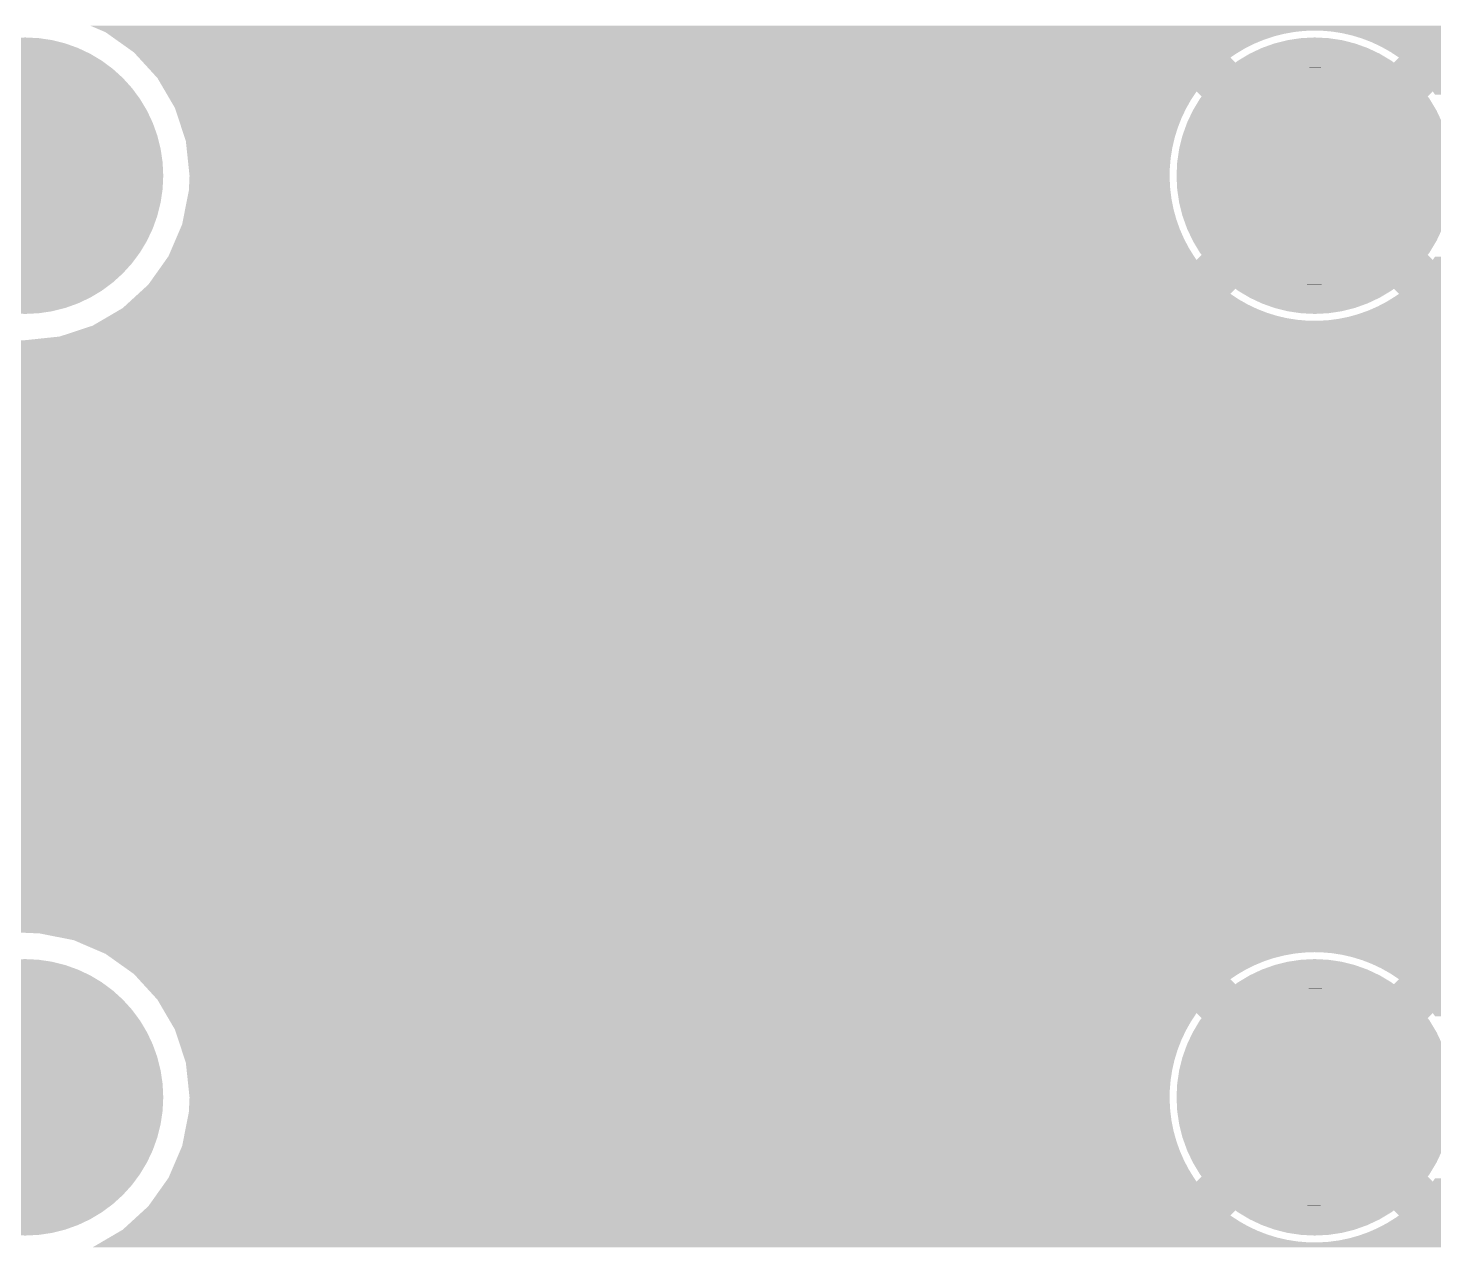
# Model space of a CAD drawing. Extents: x 295 to 953, y 10 to 290.
# Drawn here: x 681.21 to 687.6, y 108.16 to 113.69 of the extents above; entities that cross this region are included whole.
import ezdxf

# ---------------------------------------------------------------- set-up
doc = ezdxf.new("R2010")
doc.units = 0
doc.header["$LTSCALE"] = 5
doc.header["$MEASUREMENT"] = 0
doc.layers.get('0').update_dxf_attribs({"linetype": 'CONTINUOUS', "lineweight": 25})

msp = doc.modelspace()

# ---------------------------------------------------------------- linework, layer by layer
at = {"const_width": 0.6286}
for points in [[(680.8793, 113.0211, 1), (681.5079, 113.0211, 1)], [(686.7467, 113.0211, 1), (687.3753, 113.0211, 1)], [(680.8793, 108.8301, 1), (681.5079, 108.8301, 1)], [(686.7467, 108.8301, 1), (687.3753, 108.8301, 1)]]:
    msp.add_lwpolyline(points, format="xyb", close=True, dxfattribs=at)
for points in [[(681.5417, 113.6812), (681.4908, 113.7031), (707.6711, 113.6812), (707.7085, 113.7031)], [(681.5456, 113.6795), (681.5417, 113.6812), (687.014, 113.6795), (687.061, 113.6812)], [(681.5573, 113.6745), (681.5456, 113.6795), (686.9672, 113.6745), (687.014, 113.6795)], [(681.56, 113.6733), (681.5573, 113.6745), (686.9609, 113.6733), (686.9672, 113.6745)], [(681.5701, 113.6661), (681.56, 113.6733), (686.921, 113.6661), (686.9609, 113.6733)], [(681.5864, 113.6545), (681.5701, 113.6661), (686.8754, 113.6545), (686.921, 113.6661)], [(687.0936, 113.6804), (687.061, 113.6812), (702.126, 113.6804), (702.1486, 113.6812)], [(687.1038, 113.6795), (687.0936, 113.6804), (702.1016, 113.6795), (702.126, 113.6804)], [(687.1405, 113.6764), (687.1038, 113.6795), (702.0725, 113.6764), (702.1016, 113.6795)], [(687.1525, 113.6745), (687.1405, 113.6764), (702.0548, 113.6745), (702.0725, 113.6764)], [(687.1869, 113.669), (687.1525, 113.6745), (702.0247, 113.669), (702.0548, 113.6745)], [(687.1995, 113.6661), (687.1869, 113.669), (702.0086, 113.6661), (702.0247, 113.669)], [(687.2327, 113.6584), (687.1995, 113.6661), (701.9783, 113.6584), (702.0086, 113.6661)], [(687.2454, 113.6545), (687.2327, 113.6584), (701.963, 113.6545), (701.9783, 113.6584)], [(681.6073, 113.6397), (681.5864, 113.6545), (686.8307, 113.6397), (686.8754, 113.6545)], [(681.6326, 113.6217), (681.6073, 113.6397), (686.7873, 113.6217), (686.8307, 113.6397)], [(681.6622, 113.6007), (681.6326, 113.6217), (686.7452, 113.6007), (686.7873, 113.6217)], [(681.6889, 113.5817), (681.6622, 113.6007), (686.7131, 113.5817), (686.7452, 113.6007)], [(687.2777, 113.6446), (687.2454, 113.6545), (701.933, 113.6446), (701.963, 113.6545)], [(687.2903, 113.6397), (687.2777, 113.6446), (701.9183, 113.6397), (701.933, 113.6446)], [(687.3216, 113.6276), (687.2903, 113.6397), (701.889, 113.6276), (701.9183, 113.6397)], [(687.3339, 113.6217), (687.3216, 113.6276), (701.8749, 113.6217), (701.889, 113.6276)], [(687.3641, 113.6075), (687.3339, 113.6217), (701.8463, 113.6075), (701.8749, 113.6217)], [(687.3761, 113.6007), (687.3641, 113.6075), (701.8328, 113.6007), (701.8463, 113.6075)], [(687.4051, 113.5844), (687.3761, 113.6007), (701.8053, 113.5844), (701.8328, 113.6007)], [(681.6935, 113.5767), (681.6889, 113.5817), (686.7047, 113.5767), (686.7131, 113.5817)], [(681.7102, 113.5584), (681.6935, 113.5767), (686.6778, 113.5584), (686.7047, 113.5767)], [(681.7957, 113.4651), (681.7102, 113.5584), (686.7711, 113.4651), (686.6778, 113.5584)], [(687.3251, 113.4392), (687.4443, 113.5584), (701.8846, 113.4392), (701.7654, 113.5584)], [(687.4166, 113.5767), (687.4051, 113.5844), (701.7923, 113.5767), (701.8053, 113.5844)], [(687.4443, 113.5584), (687.4166, 113.5767), (701.7654, 113.5584), (701.7923, 113.5767)], [(686.8328, 113.4595), (686.8631, 113.4743), (687.2898, 113.4595), (687.2584, 113.4743)], [(686.8631, 113.4743), (686.8697, 113.4769), (687.2584, 113.4743), (687.2529, 113.4769)], [(686.8697, 113.4769), (686.901, 113.489), (687.2529, 113.4769), (687.2203, 113.489)], [(686.901, 113.489), (686.908, 113.4911), (687.2203, 113.489), (687.2148, 113.4911)], [(686.908, 113.4911), (686.9401, 113.5006), (687.2148, 113.4911), (687.1811, 113.5006)], [(686.9401, 113.5006), (686.9475, 113.5022), (687.1811, 113.5006), (687.1756, 113.5022)], [(686.9475, 113.5022), (686.9799, 113.5089), (687.1756, 113.5022), (687.1409, 113.5089)], [(686.9799, 113.5089), (686.9882, 113.51), (687.1409, 113.5089), (687.1356, 113.51)], [(686.9882, 113.51), (687.0203, 113.5139), (687.1356, 113.51), (687.0996, 113.5139)], [(687.0203, 113.5139), (687.0323, 113.5144), (687.0996, 113.5139), (687.0952, 113.5144)], [(687.0323, 113.5144), (687.061, 113.5156), (687.0952, 113.5144), (687.061, 113.5156)], [(681.8108, 113.4392), (681.7957, 113.4651), (686.797, 113.4392), (686.7711, 113.4651)], [(681.8312, 113.4044), (681.8108, 113.4392), (707.3758, 113.4044), (707.4006, 113.4392)], [(681.8542, 113.3651), (681.8312, 113.4044), (686.4977, 113.3651), (686.5236, 113.4044)], [(686.6428, 113.2852), (686.5236, 113.4044), (687.4792, 113.2852), (687.5984, 113.4044)], [(686.797, 113.4392), (686.8265, 113.4565), (687.3251, 113.4392), (687.2951, 113.4565)], [(686.8265, 113.4565), (686.8328, 113.4595), (687.2951, 113.4565), (687.2898, 113.4595)], [(687.6087, 113.3895), (687.5984, 113.4044), (701.6014, 113.3895), (701.6112, 113.4044)], [(681.8756, 113.3286), (681.8542, 113.3651), (686.4771, 113.3286), (686.4977, 113.3651)], [(681.877, 113.3242), (681.8756, 113.3286), (686.4746, 113.3242), (686.4771, 113.3286)], [(681.891, 113.2816), (681.877, 113.3242), (686.4545, 113.2816), (686.4746, 113.3242)], [(681.9054, 113.2378), (681.891, 113.2816), (686.4375, 113.2378), (686.4545, 113.2816)], [(686.6292, 113.2613), (686.6428, 113.2851), (687.4933, 113.2613), (687.4792, 113.2851)], [(686.6428, 113.2851), (686.6428, 113.2852), (687.4792, 113.2851), (687.4792, 113.2852)], [(681.9202, 113.1928), (681.9054, 113.2378), (686.4237, 113.1928), (686.4375, 113.2378)], [(686.5956, 113.1872), (686.6052, 113.213), (687.5268, 113.1872), (687.5164, 113.213)], [(686.6052, 113.213), (686.6109, 113.225), (687.5164, 113.213), (687.5116, 113.225)], [(686.6109, 113.225), (686.6226, 113.2498), (687.5116, 113.225), (687.4991, 113.2498)], [(686.6226, 113.2498), (686.6292, 113.2613), (687.4991, 113.2498), (687.4933, 113.2613)], [(681.925, 113.1783), (681.9202, 113.1928), (686.4203, 113.1783), (686.4237, 113.1928)], [(681.9283, 113.147), (681.925, 113.1783), (686.4131, 113.147), (686.4203, 113.1783)], [(681.9333, 113.1005), (681.9283, 113.147), (686.4057, 113.1005), (686.4131, 113.147)], [(686.5799, 113.1357), (686.5835, 113.1483), (687.5417, 113.1357), (687.5389, 113.1483)], [(686.5835, 113.1483), (686.591, 113.1749), (687.5389, 113.1483), (687.5307, 113.1749)], [(686.591, 113.1749), (686.5956, 113.1872), (687.5307, 113.1749), (687.5268, 113.1872)], [(681.9382, 113.0537), (681.9333, 113.1005), (686.4017, 113.0537), (686.4057, 113.1005)], [(686.5691, 113.0683), (686.5721, 113.0957), (687.5533, 113.0683), (687.5495, 113.0957)], [(686.5721, 113.0957), (686.5747, 113.1086), (687.5495, 113.0957), (687.5477, 113.1086)], [(686.5747, 113.1086), (686.5799, 113.1357), (687.5477, 113.1086), (687.5417, 113.1357)], [(681.9417, 113.0211), (681.9382, 113.0537), (686.4013, 113.0211), (686.4017, 113.0537)], [(681.9411, 113.0066), (681.9417, 113.0211), (686.4011, 113.0066), (686.4013, 113.0211)], [(686.5665, 113.0146), (686.5669, 113.0276), (687.5551, 113.0146), (687.5555, 113.0276)], [(686.5669, 113.0276), (686.5677, 113.0552), (687.5555, 113.0276), (687.554, 113.0552)], [(686.5677, 113.0552), (686.5691, 113.0683), (687.554, 113.0552), (687.5533, 113.0683)], [(681.9305, 112.913), (681.9388, 112.9552), (686.4098, 112.913), (686.4044, 112.9552)], [(681.9388, 112.9552), (681.939, 112.9597), (686.4044, 112.9552), (686.4038, 112.9597)], [(681.939, 112.9597), (681.9411, 113.0066), (686.4038, 112.9597), (686.4011, 113.0066)], [(686.568, 112.9869), (686.5665, 113.0146), (687.5544, 112.9869), (687.5551, 113.0146)], [(686.5687, 112.9739), (686.568, 112.9869), (687.5529, 112.9739), (687.5544, 112.9869)], [(686.5725, 112.9465), (686.5687, 112.9739), (687.5499, 112.9465), (687.5529, 112.9739)], [(681.9214, 112.8669), (681.9305, 112.913), (686.4192, 112.8669), (686.4098, 112.913)], [(686.5743, 112.9336), (686.5725, 112.9465), (687.5474, 112.9336), (687.5499, 112.9465)], [(686.5803, 112.9065), (686.5743, 112.9336), (687.5421, 112.9065), (687.5474, 112.9336)], [(686.5831, 112.8938), (686.5803, 112.9065), (687.5385, 112.8938), (687.5421, 112.9065)], [(686.5914, 112.8673), (686.5831, 112.8938), (687.531, 112.8673), (687.5385, 112.8938)], [(681.9125, 112.8216), (681.9214, 112.8669), (686.4318, 112.8216), (686.4192, 112.8669)], [(686.5952, 112.855), (686.5914, 112.8673), (687.5264, 112.855), (687.531, 112.8673)], [(686.6056, 112.8292), (686.5952, 112.855), (687.5168, 112.8292), (687.5264, 112.855)], [(686.6105, 112.8172), (686.6056, 112.8292), (687.5112, 112.8172), (687.5168, 112.8292)], [(681.88, 112.7343), (681.8985, 112.7773), (686.4665, 112.7343), (686.4476, 112.7773)], [(681.8985, 112.7773), (681.9083, 112.8), (686.4476, 112.7773), (686.4395, 112.8)], [(681.9083, 112.8), (681.9125, 112.8216), (686.4395, 112.8), (686.4318, 112.8216)], [(686.623, 112.7923), (686.6105, 112.8172), (687.4995, 112.7923), (687.5112, 112.8172)], [(686.6288, 112.7808), (686.623, 112.7923), (687.4928, 112.7808), (687.4995, 112.7923)], [(686.6428, 112.7571), (686.6288, 112.7808), (687.4792, 112.7571), (687.4928, 112.7808)], [(681.8622, 112.6926), (681.88, 112.7343), (686.4884, 112.6926), (686.4665, 112.7343)], [(686.5236, 112.6378), (686.6428, 112.757), (687.5984, 112.6378), (687.4792, 112.757)], [(686.6428, 112.757), (686.6428, 112.7571), (687.4792, 112.757), (687.4792, 112.7571)], [(681.8091, 112.6029), (681.8338, 112.6378), (707.3988, 112.6029), (707.3784, 112.6378)], [(681.8338, 112.6378), (681.8444, 112.6527), (686.5236, 112.6378), (686.5133, 112.6527)], [(681.8444, 112.6527), (681.8459, 112.6547), (686.5133, 112.6527), (686.512, 112.6547)], [(681.8459, 112.6547), (681.8622, 112.6926), (686.512, 112.6547), (686.4884, 112.6926)], [(687.5984, 112.6378), (687.6083, 112.6527), (701.6112, 112.6378), (701.6009, 112.6527)], [(681.7543, 112.5258), (681.8091, 112.6029), (686.7198, 112.5258), (686.797, 112.6029)], [(686.8269, 112.5857), (686.797, 112.6029), (687.2955, 112.5857), (687.3251, 112.6029)], [(686.8323, 112.5826), (686.8269, 112.5857), (687.2892, 112.5826), (687.2955, 112.5857)], [(686.8636, 112.5679), (686.8323, 112.5826), (687.2589, 112.5679), (687.2892, 112.5826)], [(687.4443, 112.4837), (687.3251, 112.6029), (701.7653, 112.4837), (701.8846, 112.6029)], [(681.7083, 112.4837), (681.7543, 112.5258), (686.6777, 112.4837), (686.7198, 112.5258)], [(686.8691, 112.5653), (686.8636, 112.5679), (687.2523, 112.5653), (687.2589, 112.5679)], [(686.9017, 112.5531), (686.8691, 112.5653), (687.221, 112.5531), (687.2523, 112.5653)], [(686.9072, 112.5511), (686.9017, 112.5531), (687.214, 112.5511), (687.221, 112.5531)], [(686.9409, 112.5416), (686.9072, 112.5511), (687.182, 112.5416), (687.214, 112.5511)], [(686.9464, 112.54), (686.9409, 112.5416), (687.1745, 112.54), (687.182, 112.5416)], [(686.9811, 112.5332), (686.9464, 112.54), (687.1421, 112.5332), (687.1745, 112.54)], [(686.9864, 112.5322), (686.9811, 112.5332), (687.1338, 112.5322), (687.1421, 112.5332)], [(687.0224, 112.5282), (686.9864, 112.5322), (687.1017, 112.5282), (687.1338, 112.5322)], [(687.0268, 112.5277), (687.0224, 112.5282), (687.0897, 112.5277), (687.1017, 112.5282)], [(687.061, 112.5265), (687.0268, 112.5277), (687.061, 112.5265), (687.0897, 112.5277)], [(681.6548, 112.4347), (681.68, 112.4578), (686.7579, 112.4347), (686.717, 112.4578)], [(681.68, 112.4578), (681.7083, 112.4837), (686.717, 112.4578), (686.6777, 112.4837)], [(687.3632, 112.4347), (687.3895, 112.4485), (701.8455, 112.4347), (701.821, 112.4485)], [(687.3895, 112.4485), (687.4043, 112.4578), (701.821, 112.4485), (701.8046, 112.4578)], [(687.4043, 112.4578), (687.4294, 112.4734), (701.8046, 112.4578), (701.7809, 112.4734)], [(687.4294, 112.4734), (687.4443, 112.4837), (701.7809, 112.4734), (701.7653, 112.4837)], [(681.5592, 112.3731), (681.5774, 112.3837), (686.9351, 112.3731), (686.8893, 112.3837)], [(681.5774, 112.3837), (681.601, 112.3976), (686.8893, 112.3837), (686.8443, 112.3976)], [(681.601, 112.3976), (681.6301, 112.4146), (686.8443, 112.3976), (686.8005, 112.4146)], [(681.6301, 112.4146), (681.6376, 112.419), (686.8005, 112.4146), (686.7912, 112.419)], [(681.6376, 112.419), (681.6548, 112.4347), (686.7912, 112.419), (686.7579, 112.4347)], [(687.1849, 112.3731), (687.2152, 112.3793), (702.0227, 112.3731), (701.9962, 112.3793)], [(687.2152, 112.3793), (687.2313, 112.3837), (701.9962, 112.3793), (701.9769, 112.3837)], [(687.2313, 112.3837), (687.2605, 112.3919), (701.9769, 112.3837), (701.9505, 112.3919)], [(687.2605, 112.3919), (687.2765, 112.3976), (701.9505, 112.3919), (701.9319, 112.3976)], [(687.2765, 112.3976), (687.3048, 112.4077), (701.9319, 112.3976), (701.906, 112.4077)], [(687.3048, 112.4077), (687.3206, 112.4146), (701.906, 112.4077), (701.8881, 112.4146)], [(687.3206, 112.4146), (687.3478, 112.4266), (701.8881, 112.4146), (701.8627, 112.4266)], [(687.3478, 112.4266), (687.3632, 112.4347), (701.8627, 112.4266), (701.8455, 112.4347)], [(681.4016, 112.3064), (681.5011, 112.3391), (707.7949, 112.3064), (707.7188, 112.3391)], [(681.5011, 112.3391), (681.5388, 112.3612), (707.7188, 112.3391), (707.6675, 112.3612)], [(681.5388, 112.3612), (681.5399, 112.3618), (687.0755, 112.3612), (687.0284, 112.3618)], [(681.5399, 112.3618), (681.5467, 112.3658), (687.0284, 112.3618), (686.9816, 112.3658)], [(681.5467, 112.3658), (681.5592, 112.3731), (686.9816, 112.3658), (686.9351, 112.3731)], [(687.0755, 112.3612), (687.0866, 112.3618), (702.1631, 112.3612), (702.116, 112.3618)], [(687.0866, 112.3618), (687.1224, 112.3639), (702.116, 112.3618), (702.0919, 112.3639)], [(687.1224, 112.3639), (687.1374, 112.3658), (702.0919, 112.3639), (702.0692, 112.3658)], [(687.1374, 112.3658), (687.1691, 112.3699), (702.0692, 112.3658), (702.0431, 112.3699)], [(687.1691, 112.3699), (687.1849, 112.3731), (702.0431, 112.3699), (702.0227, 112.3731)], [(659.4443, 112.1976), (659.422, 112.273), (723.7576, 112.1976), (723.6852, 112.273)], [(681.1936, 112.273), (681.2209, 112.2759), (708.016, 112.273), (707.9501, 112.2759)], [(681.2209, 112.2759), (681.3509, 112.2897), (707.9501, 112.2759), (707.8799, 112.2897)], [(681.3509, 112.2897), (681.4016, 112.3064), (707.8799, 112.2897), (707.7949, 112.3064)], [(659.4492, 112.1808), (659.4443, 112.1976), (712.3641, 112.1808), (712.5213, 112.1976)], [(659.4591, 112.1474), (659.4492, 112.1808), (712.2623, 112.1474), (712.3641, 112.1808)], [(659.4607, 112.1314), (659.4591, 112.1474), (712.2138, 112.1314), (712.2623, 112.1474)], [(659.4683, 112.0515), (659.4607, 112.1314), (712.0773, 112.0515), (712.2138, 112.1314)], [(659.4758, 111.9733), (659.4683, 112.0515), (711.9919, 111.9733), (712.0773, 112.0515)], [(659.4587, 111.8158), (659.4752, 111.9389), (711.8691, 111.8158), (711.9565, 111.9389)], [(659.4752, 111.9389), (659.4753, 111.9448), (711.9565, 111.9389), (711.9607, 111.9448)], [(659.4753, 111.9448), (659.4758, 111.9733), (711.9607, 111.9448), (711.9919, 111.9733)], [(659.4519, 111.7656), (659.4587, 111.8158), (711.8475, 111.7656), (711.8691, 111.8158)], [(659.4209, 111.6737), (659.4519, 111.7656), (711.808, 111.6737), (711.8475, 111.7656)], [(672.0393, 111.6708), (671.9734, 111.6737), (698.7684, 111.6708), (698.7958, 111.6737)], [(672.1095, 111.657), (672.0393, 111.6708), (698.6385, 111.657), (698.7684, 111.6708)], [(672.1945, 111.6403), (672.1095, 111.657), (698.5878, 111.6403), (698.6385, 111.657)], [(672.2706, 111.6076), (672.1945, 111.6403), (698.4883, 111.6076), (698.5878, 111.6403)], [(672.3215, 111.5857), (672.2706, 111.6076), (698.4509, 111.5857), (698.4883, 111.6076)], [(677.8734, 111.5849), (677.8408, 111.5857), (692.9058, 111.5849), (692.9284, 111.5857)], [(677.8836, 111.584), (677.8734, 111.5849), (692.8814, 111.584), (692.9058, 111.5849)], [(677.9203, 111.5809), (677.8836, 111.584), (692.8523, 111.5809), (692.8814, 111.584)], [(677.9323, 111.579), (677.9203, 111.5809), (692.8346, 111.579), (692.8523, 111.5809)], [(677.9667, 111.5735), (677.9323, 111.579), (692.8045, 111.5735), (692.8346, 111.579)], [(677.9793, 111.5706), (677.9667, 111.5735), (692.7884, 111.5706), (692.8045, 111.5735)], [(678.0125, 111.5629), (677.9793, 111.5706), (692.7581, 111.5629), (692.7884, 111.5706)], [(678.0252, 111.559), (678.0125, 111.5629), (692.7428, 111.559), (692.7581, 111.5629)], [(678.0575, 111.5491), (678.0252, 111.559), (692.7128, 111.5491), (692.7428, 111.559)], [(678.0701, 111.5442), (678.0575, 111.5491), (692.6981, 111.5442), (692.7128, 111.5491)], [(678.1014, 111.5321), (678.0701, 111.5442), (692.6688, 111.5321), (692.6981, 111.5442)], [(678.1137, 111.5262), (678.1014, 111.5321), (692.6547, 111.5262), (692.6688, 111.5321)], [(678.1439, 111.512), (678.1137, 111.5262), (692.6261, 111.512), (692.6547, 111.5262)], [(678.1559, 111.5052), (678.1439, 111.512), (692.6126, 111.5052), (692.6261, 111.512)], [(678.1849, 111.4889), (678.1559, 111.5052), (692.5851, 111.4889), (692.6126, 111.5052)], [(678.1964, 111.4812), (678.1849, 111.4889), (692.5721, 111.4812), (692.5851, 111.4889)], [(678.1049, 111.3437), (678.2241, 111.4629), (692.6644, 111.3437), (692.5452, 111.4629)], [(678.2241, 111.4629), (678.1964, 111.4812), (692.5452, 111.4629), (692.5721, 111.4812)], [(672.611, 111.3089), (672.5906, 111.3437), (698.1556, 111.3089), (698.1804, 111.3437)], [(678.3885, 111.294), (678.3782, 111.3089), (692.3812, 111.294), (692.391, 111.3089)], [(678.4037, 111.2696), (678.3885, 111.294), (692.3651, 111.2696), (692.3812, 111.294)], [(678.4134, 111.254), (678.4037, 111.2696), (692.3563, 111.254), (692.3651, 111.2696)], [(678.4268, 111.2287), (678.4134, 111.254), (692.342, 111.2287), (692.3563, 111.254)], [(678.4353, 111.2124), (678.4268, 111.2287), (692.3343, 111.2124), (692.342, 111.2287)], [(678.4469, 111.1861), (678.4353, 111.2124), (692.3219, 111.1861), (692.3343, 111.2124)], [(678.4542, 111.1693), (678.4469, 111.1861), (692.3154, 111.1693), (692.3219, 111.1861)], [(678.4639, 111.1423), (678.4542, 111.1693), (692.3049, 111.1423), (692.3154, 111.1693)], [(678.47, 111.125), (678.4639, 111.1423), (692.2996, 111.125), (692.3049, 111.1423)], [(678.4777, 111.0973), (678.47, 111.125), (692.2911, 111.0973), (692.2996, 111.125)], [(678.4826, 111.0797), (678.4777, 111.0973), (692.287, 111.0797), (692.2911, 111.0973)], [(678.4884, 111.0515), (678.4826, 111.0797), (692.2805, 111.0515), (692.287, 111.0797)], [(678.492, 111.0336), (678.4884, 111.0515), (692.2776, 111.0336), (692.2805, 111.0515)], [(678.4957, 111.005), (678.492, 111.0336), (692.2731, 111.005), (692.2776, 111.0336)], [(678.498, 110.987), (678.4957, 111.005), (692.2716, 110.987), (692.2731, 111.005)], [(678.4997, 110.9582), (678.498, 110.987), (692.2691, 110.9582), (692.2716, 110.987)], [(678.5007, 110.9401), (678.4997, 110.9582), (692.2689, 110.9401), (692.2691, 110.9582)], [(678.5001, 110.893), (678.5003, 110.9111), (692.2695, 110.893), (692.2685, 110.9111)], [(678.5003, 110.9111), (678.5007, 110.9401), (692.2685, 110.9111), (692.2689, 110.9401)], [(678.4916, 110.8175), (678.4961, 110.8461), (692.2772, 110.8175), (692.2735, 110.8461)], [(678.4961, 110.8461), (678.4976, 110.8642), (692.2735, 110.8461), (692.2712, 110.8642)], [(678.4976, 110.8642), (678.5001, 110.893), (692.2712, 110.8642), (692.2695, 110.893)], [(678.4822, 110.7714), (678.4888, 110.7997), (692.2866, 110.7714), (692.2809, 110.7997)], [(678.4888, 110.7997), (678.4916, 110.8175), (692.2809, 110.7997), (692.2772, 110.8175)], [(678.4643, 110.7089), (678.4696, 110.7261), (692.3053, 110.7089), (692.2992, 110.7261)], [(678.4696, 110.7261), (678.4782, 110.7538), (692.2992, 110.7261), (692.2915, 110.7538)], [(678.4782, 110.7538), (678.4822, 110.7714), (692.2915, 110.7538), (692.2866, 110.7714)], [(678.4349, 110.6388), (678.4473, 110.665), (692.3339, 110.6388), (692.3224, 110.665)], [(678.4473, 110.665), (678.4538, 110.6818), (692.3224, 110.665), (692.315, 110.6818)], [(678.4538, 110.6818), (678.4643, 110.7089), (692.315, 110.6818), (692.3053, 110.7089)], [(678.4041, 110.5815), (678.4129, 110.5971), (692.3656, 110.5815), (692.3558, 110.5971)], [(678.4129, 110.5971), (678.4272, 110.6225), (692.3558, 110.5971), (692.3425, 110.6225)], [(678.4272, 110.6225), (678.4349, 110.6388), (692.3425, 110.6225), (692.3339, 110.6388)], [(672.5889, 110.5074), (672.6136, 110.5423), (698.1786, 110.5074), (698.1582, 110.5423)], [(678.3782, 110.5423), (678.3881, 110.5572), (692.391, 110.5423), (692.3807, 110.5572)], [(678.3881, 110.5572), (678.4041, 110.5815), (692.3807, 110.5572), (692.3656, 110.5815)], [(678.2241, 110.3882), (678.1049, 110.5074), (692.5451, 110.3882), (692.6644, 110.5074)], [(678.1276, 110.3311), (678.143, 110.3392), (692.6425, 110.3311), (692.6253, 110.3392)], [(678.143, 110.3392), (678.1693, 110.353), (692.6253, 110.3392), (692.6008, 110.353)], [(678.1693, 110.353), (678.1841, 110.3623), (692.6008, 110.353), (692.5844, 110.3623)], [(678.1841, 110.3623), (678.2092, 110.3779), (692.5844, 110.3623), (692.5607, 110.3779)], [(678.2092, 110.3779), (678.2241, 110.3882), (692.5607, 110.3779), (692.5451, 110.3882)], [(677.8664, 110.2663), (677.9022, 110.2684), (692.8958, 110.2663), (692.8717, 110.2684)], [(677.9022, 110.2684), (677.9172, 110.2703), (692.8717, 110.2684), (692.849, 110.2703)], [(677.9172, 110.2703), (677.9489, 110.2744), (692.849, 110.2703), (692.8229, 110.2744)], [(677.9489, 110.2744), (677.9647, 110.2776), (692.8229, 110.2744), (692.8025, 110.2776)], [(677.9647, 110.2776), (677.995, 110.2838), (692.8025, 110.2776), (692.776, 110.2838)], [(677.995, 110.2838), (678.0111, 110.2882), (692.776, 110.2838), (692.7567, 110.2882)], [(678.0111, 110.2882), (678.0403, 110.2964), (692.7567, 110.2882), (692.7303, 110.2964)], [(678.0403, 110.2964), (678.0563, 110.3021), (692.7303, 110.2964), (692.7117, 110.3021)], [(678.0563, 110.3021), (678.0846, 110.3122), (692.7117, 110.3021), (692.6858, 110.3122)], [(678.0846, 110.3122), (678.1004, 110.3191), (692.6858, 110.3122), (692.6679, 110.3191)], [(678.1004, 110.3191), (678.1276, 110.3311), (692.6679, 110.3191), (692.6425, 110.3311)], [(672.1307, 110.1942), (672.1814, 110.2109), (698.6597, 110.1942), (698.5747, 110.2109)], [(672.1814, 110.2109), (672.2809, 110.2436), (698.5747, 110.2109), (698.4986, 110.2436)], [(672.2809, 110.2436), (672.3186, 110.2657), (698.4986, 110.2436), (698.4473, 110.2657)], [(677.8553, 110.2657), (677.8664, 110.2663), (692.9429, 110.2657), (692.8958, 110.2663)], [(621.3007, 110.1384), (621.34, 110.1588), (723.4401, 110.1384), (723.4498, 110.1588)], [(621.34, 110.1588), (621.3635, 110.1775), (723.4498, 110.1588), (723.4586, 110.1775)], [(671.9734, 110.1775), (672.0007, 110.1804), (698.7958, 110.1775), (698.7299, 110.1804)], [(672.0007, 110.1804), (672.1307, 110.1942), (698.7299, 110.1804), (698.6597, 110.1942)], [(621.0879, 110.0496), (621.1849, 110.0782), (723.4092, 110.0496), (723.4181, 110.0782)], [(621.1849, 110.0782), (621.2162, 110.0945), (723.4181, 110.0782), (723.4231, 110.0945)], [(621.2162, 110.0945), (621.3007, 110.1384), (723.4231, 110.0945), (723.4401, 110.1384)], [(620.8432, 110.0119), (621.0172, 110.0287), (723.4005, 110.0119), (723.4044, 110.0287)], [(621.0172, 110.0287), (621.0879, 110.0496), (723.4044, 110.0287), (723.4092, 110.0496)], [(593.4555, 110.0038), (593.4547, 110.0119), (723.3986, 110.0038), (723.4005, 110.0119)], [(593.46, 109.9573), (593.4555, 110.0038), (723.3913, 109.9573), (723.3986, 110.0038)], [(593.4645, 109.9104), (593.46, 109.9573), (723.3873, 109.9104), (723.3913, 109.9573)], [(593.4646, 109.9093), (593.4645, 109.9104), (723.3873, 109.9093), (723.3873, 109.9104)], [(593.4647, 109.9076), (593.4646, 109.9093), (717.1892, 109.9076), (717.2362, 109.9093)], [(593.4652, 109.9026), (593.4647, 109.9076), (717.1424, 109.9026), (717.1892, 109.9076)], [(593.466, 109.8942), (593.4652, 109.9026), (717.0962, 109.8942), (717.1424, 109.9026)], [(593.4671, 109.8826), (593.466, 109.8942), (717.0506, 109.8826), (717.0962, 109.8942)], [(593.4618, 109.8048), (593.465, 109.8288), (716.8799, 109.8048), (716.9204, 109.8288)], [(593.465, 109.8288), (593.467, 109.8434), (716.9204, 109.8288), (716.9496, 109.8434)], [(593.467, 109.8434), (593.4671, 109.8498), (716.9496, 109.8434), (716.9625, 109.8498)], [(593.4676, 109.8778), (593.4671, 109.8826), (717.0362, 109.8778), (717.0506, 109.8826)], [(593.4671, 109.8498), (593.4674, 109.8678), (716.9625, 109.8498), (717.0059, 109.8678)], [(593.4674, 109.8678), (593.4676, 109.8778), (717.0059, 109.8678), (717.0362, 109.8778)], [(593.4437, 109.6701), (593.4593, 109.7865), (716.9694, 109.6701), (716.853, 109.7865)], [(593.4593, 109.7865), (593.4618, 109.8048), (716.853, 109.7865), (716.8799, 109.8048)], [(593.4178, 109.5932), (593.431, 109.6325), (716.6729, 109.5932), (716.6988, 109.6325)], [(593.431, 109.6325), (593.4315, 109.6341), (723.4339, 109.6325), (723.4332, 109.6341)], [(593.4315, 109.6341), (593.4427, 109.6673), (723.4332, 109.6341), (723.4213, 109.6673)], [(593.4427, 109.6673), (593.4437, 109.6701), (716.9722, 109.6673), (716.9694, 109.6701)], [(593.4127, 109.5782), (593.4178, 109.5932), (716.6644, 109.5782), (716.6729, 109.5932)], [(681.2595, 109.5753), (681.1936, 109.5782), (707.9886, 109.5753), (708.016, 109.5782)], [(681.3297, 109.5615), (681.2595, 109.5753), (707.8587, 109.5615), (707.9886, 109.5753)], [(681.4147, 109.5448), (681.3297, 109.5615), (707.808, 109.5448), (707.8587, 109.5615)], [(681.4908, 109.5121), (681.4147, 109.5448), (707.7085, 109.5121), (707.808, 109.5448)], [(681.5417, 109.4902), (681.4908, 109.5121), (707.6711, 109.4902), (707.7085, 109.5121)], [(681.5456, 109.4885), (681.5417, 109.4902), (687.014, 109.4885), (687.061, 109.4902)], [(681.5573, 109.4835), (681.5456, 109.4885), (686.9672, 109.4835), (687.014, 109.4885)], [(681.56, 109.4823), (681.5573, 109.4835), (686.9609, 109.4823), (686.9672, 109.4835)], [(681.5701, 109.4751), (681.56, 109.4823), (686.921, 109.4751), (686.9609, 109.4823)], [(681.5864, 109.4635), (681.5701, 109.4751), (686.8754, 109.4635), (686.921, 109.4751)], [(681.6073, 109.4487), (681.5864, 109.4635), (686.8307, 109.4487), (686.8754, 109.4635)], [(681.6326, 109.4307), (681.6073, 109.4487), (686.7873, 109.4307), (686.8307, 109.4487)], [(687.0936, 109.4894), (687.061, 109.4902), (702.126, 109.4894), (702.1486, 109.4902)], [(687.1038, 109.4885), (687.0936, 109.4894), (702.1016, 109.4885), (702.126, 109.4894)], [(687.1405, 109.4854), (687.1038, 109.4885), (702.0725, 109.4854), (702.1016, 109.4885)], [(687.1525, 109.4835), (687.1405, 109.4854), (702.0548, 109.4835), (702.0725, 109.4854)], [(687.1869, 109.478), (687.1525, 109.4835), (702.0247, 109.478), (702.0548, 109.4835)], [(687.1995, 109.4751), (687.1869, 109.478), (702.0086, 109.4751), (702.0247, 109.478)], [(687.2327, 109.4674), (687.1995, 109.4751), (701.9783, 109.4674), (702.0086, 109.4751)], [(687.2454, 109.4635), (687.2327, 109.4674), (701.963, 109.4635), (701.9783, 109.4674)], [(687.2777, 109.4536), (687.2454, 109.4635), (701.933, 109.4536), (701.963, 109.4635)], [(687.2903, 109.4487), (687.2777, 109.4536), (701.9183, 109.4487), (701.933, 109.4536)], [(687.3216, 109.4366), (687.2903, 109.4487), (701.889, 109.4366), (701.9183, 109.4487)], [(681.6622, 109.4097), (681.6326, 109.4307), (686.7452, 109.4097), (686.7873, 109.4307)], [(681.6889, 109.3907), (681.6622, 109.4097), (686.7131, 109.3907), (686.7452, 109.4097)], [(681.6935, 109.3857), (681.6889, 109.3907), (686.7047, 109.3857), (686.7131, 109.3907)], [(681.7102, 109.3674), (681.6935, 109.3857), (686.6778, 109.3674), (686.7047, 109.3857)], [(687.3339, 109.4307), (687.3216, 109.4366), (701.8749, 109.4307), (701.889, 109.4366)], [(687.3641, 109.4165), (687.3339, 109.4307), (701.8463, 109.4165), (701.8749, 109.4307)], [(687.3761, 109.4097), (687.3641, 109.4165), (701.8328, 109.4097), (701.8463, 109.4165)], [(687.4051, 109.3934), (687.3761, 109.4097), (701.8053, 109.3934), (701.8328, 109.4097)], [(687.4166, 109.3857), (687.4051, 109.3934), (701.7923, 109.3857), (701.8053, 109.3934)], [(687.4443, 109.3674), (687.4166, 109.3857), (701.7654, 109.3674), (701.7923, 109.3857)], [(681.7957, 109.2741), (681.7102, 109.3674), (686.7711, 109.2741), (686.6778, 109.3674)], [(686.908, 109.3001), (686.9401, 109.3096), (687.2148, 109.3001), (687.1811, 109.3096)], [(686.9401, 109.3096), (686.9475, 109.3112), (687.1811, 109.3096), (687.1756, 109.3112)], [(686.9475, 109.3112), (686.9799, 109.3179), (687.1756, 109.3112), (687.1409, 109.3179)], [(686.9799, 109.3179), (686.9882, 109.319), (687.1409, 109.3179), (687.1356, 109.319)], [(686.9882, 109.319), (687.0203, 109.3229), (687.1356, 109.319), (687.0996, 109.3229)], [(687.0203, 109.3229), (687.0323, 109.3234), (687.0996, 109.3229), (687.0952, 109.3234)], [(687.0323, 109.3234), (687.061, 109.3246), (687.0952, 109.3234), (687.061, 109.3246)], [(687.3251, 109.2482), (687.4443, 109.3674), (701.8846, 109.2482), (701.7654, 109.3674)], [(681.8108, 109.2482), (681.7957, 109.2741), (686.797, 109.2482), (686.7711, 109.2741)], [(681.8312, 109.2134), (681.8108, 109.2482), (707.3758, 109.2134), (707.4006, 109.2482)], [(686.797, 109.2482), (686.8265, 109.2655), (687.3251, 109.2482), (687.2951, 109.2655)], [(686.8265, 109.2655), (686.8328, 109.2685), (687.2951, 109.2655), (687.2898, 109.2685)], [(686.8328, 109.2685), (686.8631, 109.2833), (687.2898, 109.2685), (687.2584, 109.2833)], [(686.8631, 109.2833), (686.8697, 109.2859), (687.2584, 109.2833), (687.2529, 109.2859)], [(686.8697, 109.2859), (686.901, 109.298), (687.2529, 109.2859), (687.2203, 109.298)], [(686.901, 109.298), (686.908, 109.3001), (687.2203, 109.298), (687.2148, 109.3001)], [(681.8542, 109.1741), (681.8312, 109.2134), (686.4977, 109.1741), (686.5236, 109.2134)], [(686.6428, 109.0942), (686.5236, 109.2134), (687.4792, 109.0942), (687.5984, 109.2134)], [(687.6087, 109.1985), (687.5984, 109.2134), (701.6014, 109.1985), (701.6112, 109.2134)], [(681.8756, 109.1376), (681.8542, 109.1741), (686.4771, 109.1376), (686.4977, 109.1741)], [(681.877, 109.1332), (681.8756, 109.1376), (686.4746, 109.1332), (686.4771, 109.1376)], [(681.891, 109.0906), (681.877, 109.1332), (686.4545, 109.0906), (686.4746, 109.1332)], [(681.9054, 109.0468), (681.891, 109.0906), (686.4375, 109.0468), (686.4545, 109.0906)], [(686.6109, 109.034), (686.6226, 109.0588), (687.5116, 109.034), (687.4991, 109.0588)], [(686.6226, 109.0588), (686.6292, 109.0703), (687.4991, 109.0588), (687.4933, 109.0703)], [(686.6292, 109.0703), (686.6428, 109.0941), (687.4933, 109.0703), (687.4792, 109.0941)], [(686.6428, 109.0941), (686.6428, 109.0942), (687.4792, 109.0941), (687.4792, 109.0942)], [(681.9202, 109.0018), (681.9054, 109.0468), (686.4237, 109.0018), (686.4375, 109.0468)], [(681.925, 108.9873), (681.9202, 109.0018), (686.4203, 108.9873), (686.4237, 109.0018)], [(686.591, 108.9839), (686.5956, 108.9962), (687.5307, 108.9839), (687.5268, 108.9962)], [(686.5956, 108.9962), (686.6052, 109.022), (687.5268, 108.9962), (687.5164, 109.022)], [(686.6052, 109.022), (686.6109, 109.034), (687.5164, 109.022), (687.5116, 109.034)], [(681.9283, 108.956), (681.925, 108.9873), (686.4131, 108.956), (686.4203, 108.9873)], [(681.9333, 108.9095), (681.9283, 108.956), (686.4057, 108.9095), (686.4131, 108.956)], [(686.5747, 108.9176), (686.5799, 108.9447), (687.5477, 108.9176), (687.5417, 108.9447)], [(686.5799, 108.9447), (686.5835, 108.9573), (687.5417, 108.9447), (687.5389, 108.9573)], [(686.5835, 108.9573), (686.591, 108.9839), (687.5389, 108.9573), (687.5307, 108.9839)], [(681.9382, 108.8627), (681.9333, 108.9095), (686.4017, 108.8627), (686.4057, 108.9095)], [(681.9417, 108.8301), (681.9382, 108.8627), (686.4013, 108.8301), (686.4017, 108.8627)], [(686.5669, 108.8366), (686.5677, 108.8642), (687.5555, 108.8366), (687.554, 108.8642)], [(686.5677, 108.8642), (686.5691, 108.8773), (687.554, 108.8642), (687.5533, 108.8773)], [(686.5691, 108.8773), (686.5721, 108.9047), (687.5533, 108.8773), (687.5495, 108.9047)], [(686.5721, 108.9047), (686.5747, 108.9176), (687.5495, 108.9047), (687.5477, 108.9176)], [(681.939, 108.7687), (681.9411, 108.8156), (686.4038, 108.7687), (686.4011, 108.8156)], [(681.9411, 108.8156), (681.9417, 108.8301), (686.4011, 108.8156), (686.4013, 108.8301)], [(686.5665, 108.8236), (686.5669, 108.8366), (687.5551, 108.8236), (687.5555, 108.8366)], [(686.568, 108.7959), (686.5665, 108.8236), (687.5544, 108.7959), (687.5551, 108.8236)], [(681.9305, 108.722), (681.9388, 108.7642), (686.4098, 108.722), (686.4044, 108.7642)], [(681.9388, 108.7642), (681.939, 108.7687), (686.4044, 108.7642), (686.4038, 108.7687)], [(686.5687, 108.7829), (686.568, 108.7959), (687.5529, 108.7829), (687.5544, 108.7959)], [(686.5725, 108.7555), (686.5687, 108.7829), (687.5499, 108.7555), (687.5529, 108.7829)], [(686.5743, 108.7426), (686.5725, 108.7555), (687.5474, 108.7426), (687.5499, 108.7555)], [(686.5803, 108.7155), (686.5743, 108.7426), (687.5421, 108.7155), (687.5474, 108.7426)], [(681.9125, 108.6306), (681.9214, 108.6759), (686.4318, 108.6306), (686.4192, 108.6759)], [(681.9214, 108.6759), (681.9305, 108.722), (686.4192, 108.6759), (686.4098, 108.722)], [(686.5831, 108.7028), (686.5803, 108.7155), (687.5385, 108.7028), (687.5421, 108.7155)], [(686.5914, 108.6763), (686.5831, 108.7028), (687.531, 108.6763), (687.5385, 108.7028)], [(686.5952, 108.664), (686.5914, 108.6763), (687.5264, 108.664), (687.531, 108.6763)], [(681.8985, 108.5863), (681.9083, 108.609), (686.4476, 108.5863), (686.4395, 108.609)], [(681.9083, 108.609), (681.9125, 108.6306), (686.4395, 108.609), (686.4318, 108.6306)], [(686.6056, 108.6382), (686.5952, 108.664), (687.5168, 108.6382), (687.5264, 108.664)], [(686.6105, 108.6262), (686.6056, 108.6382), (687.5112, 108.6262), (687.5168, 108.6382)], [(686.623, 108.6013), (686.6105, 108.6262), (687.4995, 108.6013), (687.5112, 108.6262)], [(681.8622, 108.5016), (681.88, 108.5433), (686.4884, 108.5016), (686.4665, 108.5433)], [(681.88, 108.5433), (681.8985, 108.5863), (686.4665, 108.5433), (686.4476, 108.5863)], [(686.5236, 108.4468), (686.6428, 108.566), (687.5984, 108.4468), (687.4792, 108.566)], [(686.6288, 108.5898), (686.623, 108.6013), (687.4928, 108.5898), (687.4995, 108.6013)], [(686.6428, 108.5661), (686.6288, 108.5898), (687.4792, 108.5661), (687.4928, 108.5898)], [(686.6428, 108.566), (686.6428, 108.5661), (687.4792, 108.566), (687.4792, 108.5661)], [(681.8459, 108.4637), (681.8622, 108.5016), (686.512, 108.4637), (686.4884, 108.5016)], [(681.8091, 108.4119), (681.8338, 108.4468), (707.3988, 108.4119), (707.3784, 108.4468)], [(681.8338, 108.4468), (681.8444, 108.4617), (686.5236, 108.4468), (686.5133, 108.4617)], [(681.8444, 108.4617), (681.8459, 108.4637), (686.5133, 108.4617), (686.512, 108.4637)], [(687.5984, 108.4468), (687.6083, 108.4617), (701.6112, 108.4468), (701.6009, 108.4617)], [(681.7543, 108.3348), (681.8091, 108.4119), (686.7198, 108.3348), (686.797, 108.4119)], [(686.8269, 108.3947), (686.797, 108.4119), (687.2955, 108.3947), (687.3251, 108.4119)], [(686.8323, 108.3916), (686.8269, 108.3947), (687.2892, 108.3916), (687.2955, 108.3947)], [(686.8636, 108.3769), (686.8323, 108.3916), (687.2589, 108.3769), (687.2892, 108.3916)], [(686.8691, 108.3743), (686.8636, 108.3769), (687.2523, 108.3743), (687.2589, 108.3769)], [(686.9017, 108.3621), (686.8691, 108.3743), (687.221, 108.3621), (687.2523, 108.3743)], [(686.9072, 108.3601), (686.9017, 108.3621), (687.214, 108.3601), (687.221, 108.3621)], [(686.9409, 108.3506), (686.9072, 108.3601), (687.182, 108.3506), (687.214, 108.3601)], [(686.9464, 108.349), (686.9409, 108.3506), (687.1745, 108.349), (687.182, 108.3506)], [(687.4443, 108.2927), (687.3251, 108.4119), (701.7653, 108.2927), (701.8846, 108.4119)], [(681.68, 108.2668), (681.7083, 108.2927), (686.717, 108.2668), (686.6777, 108.2927)], [(681.7083, 108.2927), (681.7543, 108.3348), (686.6777, 108.2927), (686.7198, 108.3348)], [(686.9811, 108.3422), (686.9464, 108.349), (687.1421, 108.3422), (687.1745, 108.349)], [(686.9864, 108.3412), (686.9811, 108.3422), (687.1338, 108.3412), (687.1421, 108.3422)], [(687.0224, 108.3372), (686.9864, 108.3412), (687.1017, 108.3372), (687.1338, 108.3412)], [(687.0268, 108.3367), (687.0224, 108.3372), (687.0897, 108.3367), (687.1017, 108.3372)], [(687.061, 108.3355), (687.0268, 108.3367), (687.061, 108.3355), (687.0897, 108.3367)], [(687.4294, 108.2824), (687.4443, 108.2927), (701.7809, 108.2824), (701.7653, 108.2927)], [(681.601, 108.2066), (681.6301, 108.2236), (686.8443, 108.2066), (686.8005, 108.2236)], [(681.6301, 108.2236), (681.6376, 108.228), (686.8005, 108.2236), (686.7912, 108.228)], [(681.6376, 108.228), (681.6548, 108.2437), (686.7912, 108.228), (686.7579, 108.2437)], [(681.6548, 108.2437), (681.68, 108.2668), (686.7579, 108.2437), (686.717, 108.2668)], [(687.3048, 108.2167), (687.3206, 108.2236), (701.906, 108.2167), (701.8881, 108.2236)], [(687.3206, 108.2236), (687.3478, 108.2356), (701.8881, 108.2236), (701.8627, 108.2356)], [(687.3478, 108.2356), (687.3632, 108.2437), (701.8627, 108.2356), (701.8455, 108.2437)], [(687.3632, 108.2437), (687.3895, 108.2575), (701.8455, 108.2437), (701.821, 108.2575)], [(687.3895, 108.2575), (687.4043, 108.2668), (701.821, 108.2575), (701.8046, 108.2668)], [(687.4043, 108.2668), (687.4294, 108.2824), (701.8046, 108.2668), (701.7809, 108.2824)], [(681.5011, 108.1481), (681.5388, 108.1702), (707.7188, 108.1481), (707.6675, 108.1702)], [(681.5388, 108.1702), (681.5399, 108.1708), (687.0755, 108.1702), (687.0284, 108.1708)], [(681.5399, 108.1708), (681.5467, 108.1748), (687.0284, 108.1708), (686.9816, 108.1748)], [(681.5467, 108.1748), (681.5592, 108.1821), (686.9816, 108.1748), (686.9351, 108.1821)], [(681.5592, 108.1821), (681.5774, 108.1927), (686.9351, 108.1821), (686.8893, 108.1927)], [(681.5774, 108.1927), (681.601, 108.2066), (686.8893, 108.1927), (686.8443, 108.2066)], [(687.0755, 108.1702), (687.0866, 108.1708), (702.1631, 108.1702), (702.116, 108.1708)], [(687.0866, 108.1708), (687.1224, 108.1729), (702.116, 108.1708), (702.0919, 108.1729)], [(687.1224, 108.1729), (687.1374, 108.1748), (702.0919, 108.1729), (702.0692, 108.1748)], [(687.1374, 108.1748), (687.1691, 108.1789), (702.0692, 108.1748), (702.0431, 108.1789)], [(687.1691, 108.1789), (687.1849, 108.1821), (702.0431, 108.1789), (702.0227, 108.1821)], [(687.1849, 108.1821), (687.2152, 108.1883), (702.0227, 108.1821), (701.9962, 108.1883)], [(687.2152, 108.1883), (687.2313, 108.1927), (701.9962, 108.1883), (701.9769, 108.1927)], [(687.2313, 108.1927), (687.2605, 108.2009), (701.9769, 108.1927), (701.9505, 108.2009)], [(687.2605, 108.2009), (687.2765, 108.2066), (701.9505, 108.2009), (701.9319, 108.2066)], [(687.2765, 108.2066), (687.3048, 108.2167), (701.9319, 108.2066), (701.906, 108.2167)]]:
    msp.add_solid(points)

doc.saveas('drawing.dxf')
